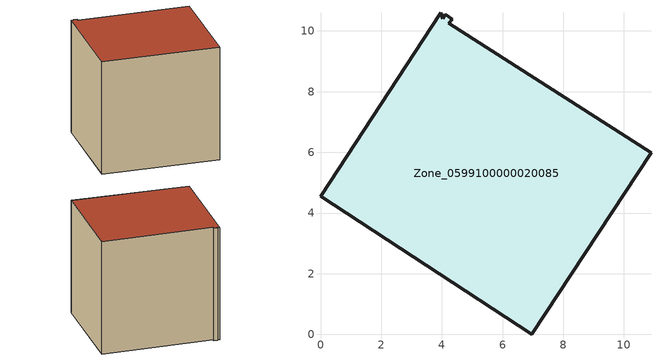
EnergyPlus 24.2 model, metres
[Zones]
Zone_0599100000020085
 floor ground (C_G): 0,4.56 3.97,10.61 4.02,10.4 4.11,10.55 4.35,10.38 4.23,10.26 10.89,5.99 6.97,0 z0
 wall outside (C_F): 6.97,0 10.89,5.99 4.23,10.26 4.35,10.38 4.11,10.55 4.02,10.4 3.97,10.61 0,4.56 6.97,0 z0:8.31
 roof outside (C_R): 3.97,10.61 0,4.56 6.97,0 10.89,5.99 4.23,10.26 4.35,10.38 4.11,10.55 4.02,10.4 z8.31
[BUILDING]
Pand.0599100000020085: North Axis=0; Terrain=City; Loads Convergence Tolerance Value=0.04; Temperature Convergence Tolerance Value=0.4; Solar Distribution=FullExterior; Maximum Number of Warmup Days=25; Minimum Number of Warmup Days=1
[Site:Location]
Rotterdam.The.Hague.AP_ZH_NLD Design_Conditions: Latitude=51.96; Longitude=4.45; Time Zone=1; Elevation=-4.5
[SITE:GROUNDTEMPERATURE:BUILDINGSURFACE]
18, 18, 18, 18, 18, 18, 18, 18, 18, 18, 18, 18
[MATERIAL] Thermal Absorptance=0.9; Solar Absorptance=0.7; Visible Absorptance=0.7
Name | Roughness | Thickness | Conductivity | Density | Specific Heat
G.TC.1946 | MediumSmooth | 0.15 | 1 | 540 | 1210
F.TC.1946 | Rough | 0.3 | 0.857143 | 1920 | 840
R.TC.1946 | MediumRough | 0.2 | 0.909091 | 1500 | 1000
[CONSTRUCTION]
C_G: G.TC.1946
C_F: F.TC.1946
C_R: R.TC.1946
[ZONE]
Zone_0599100000020085: Type=1; Multiplier=1; Ceiling Height=Autocalculate; Volume=Autocalculate; Floor Area=autocalculate; Part of Total Floor Area=Yes
[ZONEINFILTRATION:DESIGNFLOWRATE]
Infil_Zone_0599100000020085: Zone or ZoneList or Space or SpaceList=Zone_0599100000020085; Schedule=AlwaysOn; Design Flow Rate Calculation Method=Flow/Area; Flow Rate per Floor Area=0.003; Constant Term Coefficient=1; Temperature Term Coefficient=0; Velocity Term Coefficient=0; Velocity Squared Term Coefficient=0
[HVACTEMPLATE:ZONE:IDEALLOADSAIRSYSTEM]
Zone_0599100000020085: Maximum Heating Supply Air Temperature=50; Minimum Cooling Supply Air Temperature=13; Maximum Heating Supply Air Humidity Ratio=0.0156; Minimum Cooling Supply Air Humidity Ratio=0.0077; Heating Limit=NoLimit; Cooling Limit=NoLimit; Dehumidification Control Type=ConstantSensibleHeatRatio; Cooling Sensible Heat Ratio=0.7; Dehumidification Setpoint=60; Humidification Control Type=None; Humidification Setpoint=30; Outdoor Air Method=None; Outdoor Air Flow Rate per Person=0.00944; Outdoor Air Flow Rate per Zone Floor Area=0; Outdoor Air Flow Rate per Zone=0; Demand Controlled Ventilation Type=None; Outdoor Air Economizer Type=NoEconomizer; Heat Recovery Type=None; Sensible Heat Recovery Effectiveness=0.7; Latent Heat Recovery Effectiveness=0.65
[ZONECONTROL:THERMOSTAT]
ThermostatControl_Zone_0599100000020085: Zone or ZoneList=Zone_0599100000020085; Control Type Schedule=DualSetpointControlType; Control 1=Thermostat_Zone_0599100000020085; Temperature Difference Between Cutout And Setpoint=0
[THERMOSTATSETPOINT:DUALSETPOINT]
Thermostat_Zone_0599100000020085: Heating Setpoint Temperature Schedule=HeatingSetpoint_Zone_0599100000020085; Cooling Setpoint Temperature Schedule=CoolingSetpoint_Zone_0599100000020085
[SCHEDULE:COMPACT]
HeatingSetpoint_Zone_0599100000020085: Through: 12/31, For: AllDays, Until: 24:00, 21
CoolingSetpoint_Zone_0599100000020085: Through: 12/31, For: AllDays, Until: 24:00, 24
DualSetpointControlType: Through: 12/31, For: AllDays, Until: 24:00, 4
AlwaysOn: Through: 12/31, For: AllDays, Until: 24:00, 1
